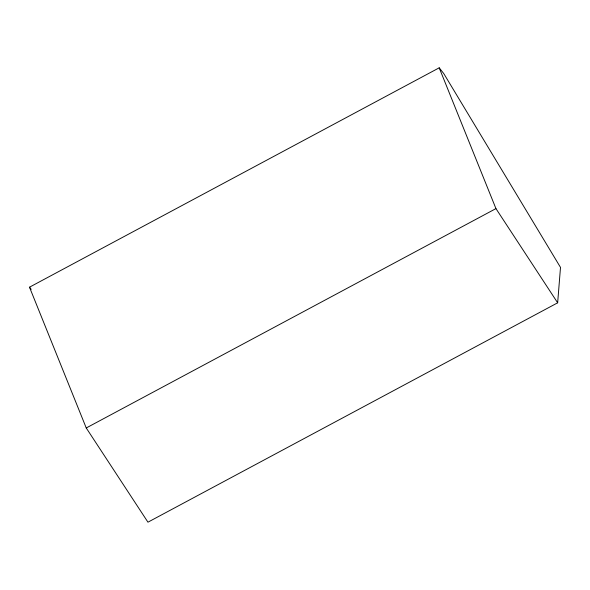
<?xml version="1.0" encoding="UTF-8"?>
<svg xmlns="http://www.w3.org/2000/svg" width="590" height="590" viewBox="0 0 590 590"><rect width="100%" height="100%" fill="white"/><g stroke="black" fill="none" stroke-linecap="round" stroke-linejoin="round"><path stroke-width="0.89" d="M557.653 302.81L560.5 267.403L443.746 73.544L439.203 67.82L29.5 287.19L86.243 427.971L147.95 522.179L557.653 302.81L495.947 208.602L439.203 67.82M86.243 427.971L495.947 208.602M29.5 287.19L31.204 289.336"/></g></svg>
